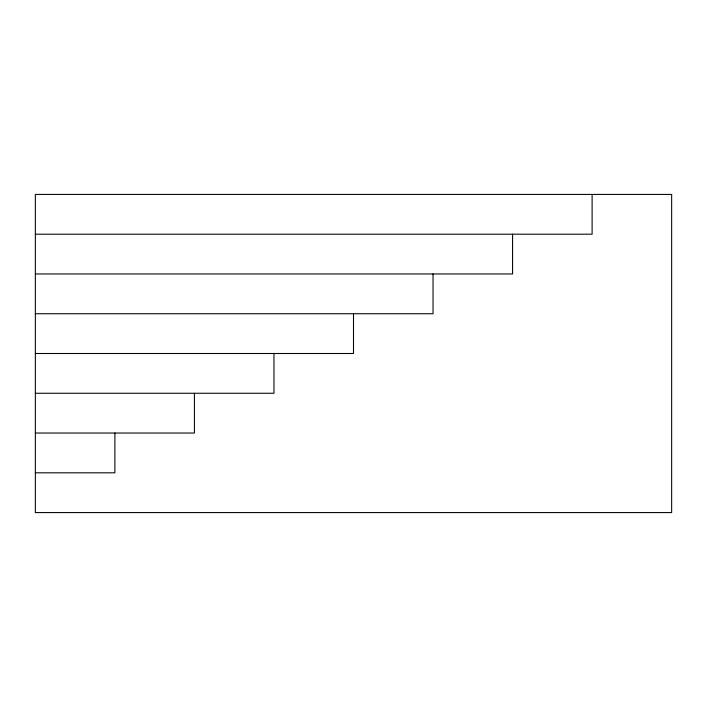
<?xml version="1.0" encoding="UTF-8"?>
<svg xmlns="http://www.w3.org/2000/svg" width="707" height="707" viewBox="0 0 707 707"><rect width="100%" height="100%" fill="white"/><g stroke="black" fill="none" stroke-linecap="round" stroke-linejoin="round"><path stroke-width="1.06" d="M35.35 234.194L592.113 234.194L592.113 194.425M35.35 273.963L512.575 273.963L512.575 234.194M35.35 313.731L433.038 313.731L433.038 273.963M35.35 353.5L353.5 353.5L353.5 313.731M35.35 393.269L273.963 393.269L273.963 353.5M35.35 433.038L194.425 433.038L194.425 393.269M35.35 472.806L114.888 472.806L114.888 433.038M671.65 194.425L35.35 194.425L35.35 512.575L671.65 512.575L671.65 194.425"/></g></svg>
